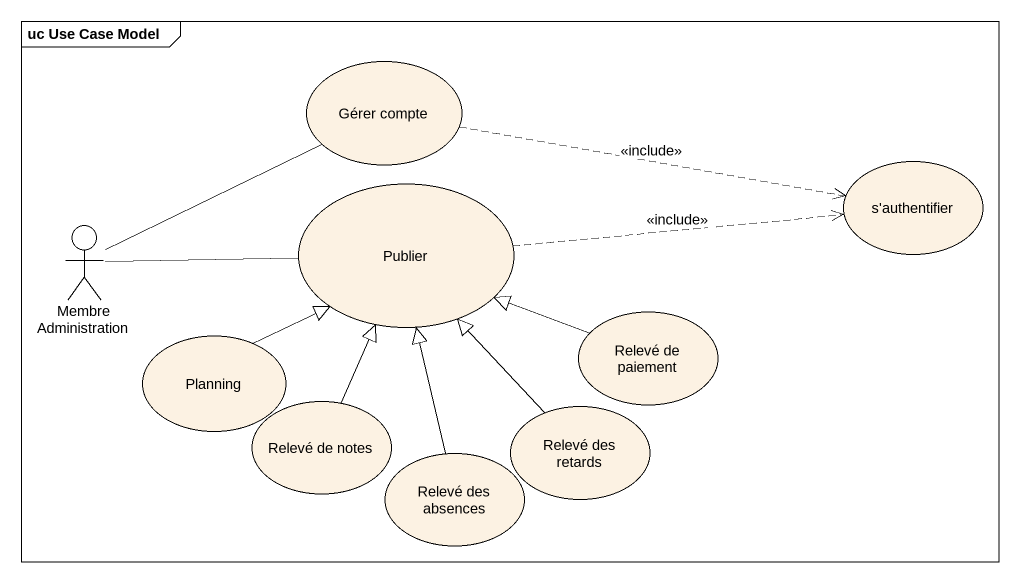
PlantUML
@startuml
mainframe uc Use Case Model
usecase "Gérer compte" as Gérer_compte
usecase Publier
usecase "s'authentifier" as s_authentifier
actor "Membre Administration" as Membre_Administration
usecase Planning
usecase "Relevé de paiement" as Relevé_de_paiement
usecase "Relevé de notes" as Relevé_de_notes
usecase "Relevé des absences" as Relevé_des_absences
usecase "Relevé des retards" as Relevé_des_retards
Gérer_compte .right.> s_authentifier : <<include>>
Publier .right.> s_authentifier : <<include>>
Membre_Administration -right- Gérer_compte
Membre_Administration -right- Publier
Planning -up-|> Publier
Relevé_de_paiement -left-|> Publier
Relevé_de_notes -up-|> Publier
Relevé_des_absences -up-|> Publier
Relevé_des_retards -up-|> Publier
@enduml
